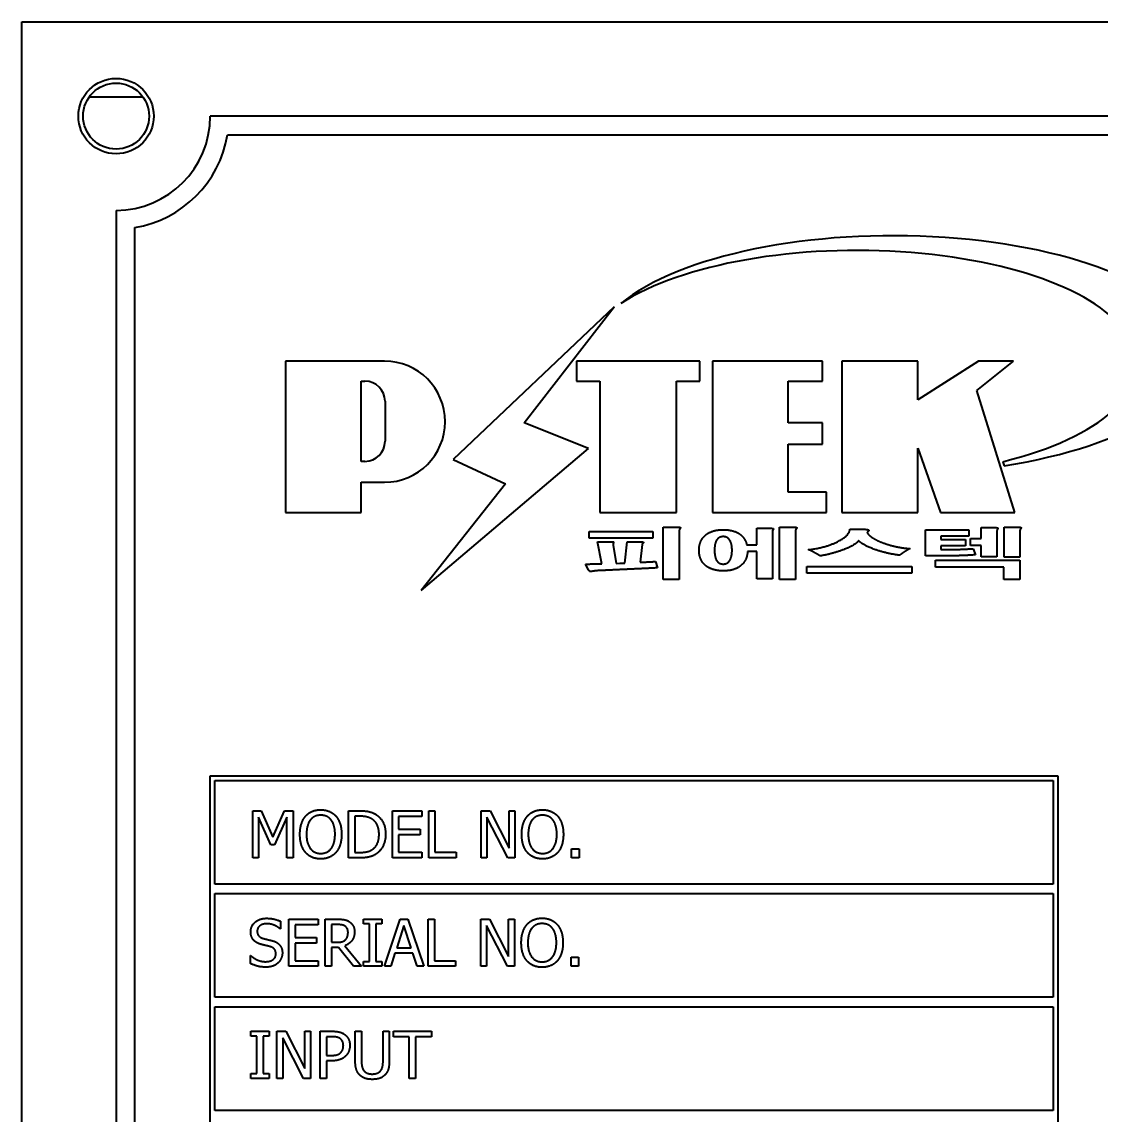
# Model space of a CAD drawing. Header units: millimetres. Extents: x 0 to 4205, y 0 to 2970.
# Drawn here: x 1774.2 to 1831.5, y 838.8 to 896.8 of the extents above; entities that cross this region are included whole.
import ezdxf

# ---------------------------------------------------------------- set-up
doc = ezdxf.new("R2010")
doc.units = ezdxf.units.MM
doc.header["$LTSCALE"] = 5
doc.layers.add('가시적인 것(ISO)', color=3, linetype='Continuous', lineweight=40)

msp = doc.modelspace()

# ---------------------------------------------------------------- linework, layer by layer
at = {"layer": '가시적인 것(ISO)'}
for p, q in [((1774.2036, 896.8175), (1934.2036, 896.8175)), ((1774.2036, 776.8175), (1774.2036, 896.8175)), ((1780.6398, 892.8175), (1777.7675, 892.8175)), ((1924.2036, 891.8175), (1784.2036, 891.8175)), ((1785.1197, 890.8175), (1923.2875, 890.8175)), ((1779.2036, 886.8175), (1779.2036, 786.8175)), ((1780.2036, 787.7335), (1780.2036, 885.9014)), ((1805.6402, 881.6977), (1797.1031, 873.5964)), ((1800.8707, 875.539), (1805.6402, 881.6977)), ((1788.2036, 878.8175), (1788.2036, 870.7953)), ((1793.4559, 878.8175), (1788.2036, 878.8175)), ((1803.6426, 878.8175), (1803.6426, 877.7543)), ((1810.1957, 878.8175), (1803.6426, 878.8175)), ((1810.1957, 877.7543), (1810.1957, 878.8175)), ((1810.8723, 878.8175), (1810.8723, 870.7953)), ((1816.7005, 878.8175), (1810.8723, 878.8175)), ((1816.7005, 877.7543), (1816.7005, 878.8175)), ((1817.7312, 878.8175), (1817.7312, 870.7953)), ((1821.7653, 878.8175), (1817.7312, 878.8175)), ((1821.7653, 876.7592), (1821.7653, 878.8175)), ((1824.9901, 878.8175), (1821.7653, 876.7592)), ((1824.8992, 877.2631), (1826.8355, 878.8175)), ((1826.8355, 878.8175), (1824.9901, 878.8175)), ((1792.2147, 873.5015), (1792.2147, 877.7543)), ((1792.2147, 877.7543), (1792.4177, 877.7543)), ((1803.6426, 877.7543), (1804.8798, 877.7543)), ((1804.8798, 877.7543), (1804.8798, 870.7953)), ((1808.9585, 877.7543), (1810.1957, 877.7543)), ((1808.9585, 870.7953), (1808.9585, 877.7543)), ((1814.8825, 877.7543), (1816.7005, 877.7543)), ((1814.8825, 875.5483), (1814.8825, 877.7543)), ((1826.9132, 870.7953), (1824.8992, 877.2631)), ((1793.4809, 876.6911), (1793.4809, 874.5647)), ((1804.2819, 874.1839), (1800.8707, 875.539)), ((1816.7005, 875.5483), (1814.8825, 875.5483)), ((1816.7005, 874.4193), (1816.7005, 875.5483)), ((1795.3971, 866.6421), (1804.2819, 874.1839)), ((1814.8825, 874.4193), (1816.7005, 874.4193)), ((1814.8825, 871.8584), (1814.8825, 874.4193)), ((1821.7653, 874.2043), (1822.9714, 870.7953)), ((1821.7653, 870.7953), (1821.7653, 874.2043)), ((1792.4177, 873.5015), (1792.2147, 873.5015)), ((1797.1031, 873.5964), (1799.8841, 872.3072)), ((1826.2767, 873.4851), (1826.3433, 873.2713)), ((1792.2147, 870.7953), (1792.2147, 872.39)), ((1792.2147, 872.39), (1793.4559, 872.39)), ((1799.8841, 872.3072), (1795.3971, 866.6421)), ((1816.9131, 871.8584), (1814.8825, 871.8584)), ((1816.9131, 870.7953), (1816.9131, 871.8584)), ((1788.2036, 870.7953), (1792.2147, 870.7953)), ((1804.8798, 870.7953), (1808.9585, 870.7953)), ((1810.8723, 870.7953), (1816.9131, 870.7953)), ((1817.7312, 870.7953), (1821.7653, 870.7953)), ((1822.9714, 870.7953), (1826.9132, 870.7953)), ((1808.2378, 867.2251), (1808.2378, 870.0169)), ((1808.2378, 870.0169), (1808.7554, 870.0169)), ((1814.4263, 870.0169), (1814.9556, 870.0169)), ((1814.4263, 867.2251), (1814.4263, 870.0169)), ((1826.3382, 868.4174), (1826.3382, 870.0169)), ((1826.3382, 870.0169), (1826.8674, 870.0169)), ((1804.3234, 869.7784), (1807.7027, 869.7784)), ((1804.3234, 869.4236), (1804.3234, 869.7784)), ((1807.7027, 869.4236), (1804.3234, 869.4236)), ((1807.7027, 869.7784), (1807.7027, 869.4236)), ((1809.0986, 869.822), (1809.0986, 867.2251)), ((1813.2165, 869.0717), (1813.2165, 869.9587)), ((1813.2165, 869.9587), (1813.6935, 869.9587)), ((1814.0424, 869.7842), (1814.0424, 867.2716)), ((1815.2697, 869.8133), (1815.2697, 867.2251)), ((1818.1546, 869.9035), (1818.7711, 869.9035)), ((1822.1679, 869.8744), (1824.4711, 869.8744)), ((1822.1679, 868.4814), (1822.1679, 869.8744)), ((1822.9821, 869.537), (1822.9821, 869.3567)), ((1824.4711, 869.537), (1822.9821, 869.537)), ((1824.4711, 869.8744), (1824.4711, 869.537)), ((1825.1284, 869.9965), (1825.6111, 869.9965)), ((1825.1284, 869.4062), (1825.1284, 869.9965)), ((1825.9601, 869.7988), (1825.9601, 868.4436)), ((1827.1815, 869.8133), (1827.1815, 868.4174)), ((1804.9981, 868.0713), (1804.7596, 869.2404)), ((1804.7596, 869.2404), (1805.3063, 869.2404)), ((1805.5913, 869.0572), (1805.7542, 868.0888)), ((1806.2137, 868.1091), (1806.3358, 869.2404)), ((1806.3358, 869.2404), (1806.8418, 869.2404)), ((1807.1327, 869.0863), (1807.0221, 868.1469)), ((1812.6814, 869.0717), (1813.2165, 869.0717)), ((1822.9821, 869.3567), (1824.285, 869.3567)), ((1822.9821, 869.0194), (1822.9821, 868.8216)), ((1824.285, 869.0194), (1822.9821, 869.0194)), ((1824.285, 869.3567), (1824.285, 869.0194)), ((1824.5526, 869.4062), (1825.1284, 869.4062)), ((1824.5526, 869.0427), (1824.5526, 869.4062)), ((1825.1284, 869.0427), (1824.5526, 869.0427)), ((1824.7038, 868.8682), (1824.8317, 868.5454)), ((1825.1284, 868.4436), (1825.1284, 869.0427)), ((1813.2165, 868.714), (1812.7221, 868.714)), ((1813.2165, 867.2716), (1813.2165, 868.714)), ((1822.9065, 868.4814), (1822.1679, 868.4814)), ((1822.9821, 868.8216), (1823.3079, 868.8216)), ((1825.9601, 868.4436), (1825.1284, 868.4436)), ((1827.1815, 868.4174), (1826.3382, 868.4174)), ((1804.2768, 867.7543), (1804.1198, 868.0539)), ((1805.7542, 868.0888), (1805.9403, 868.1004)), ((1805.9403, 868.1004), (1806.2137, 868.1091)), ((1807.0221, 868.1469), (1807.2548, 868.1586)), ((1807.8364, 868.1877), (1807.9528, 867.8503)), ((1815.863, 867.5624), (1815.863, 867.9259)), ((1815.863, 867.9259), (1821.4466, 867.9259)), ((1821.4466, 867.9259), (1821.4466, 867.5624)), ((1822.6971, 867.8939), (1822.6971, 868.2575)), ((1822.6971, 868.2575), (1827.1815, 868.2575)), ((1826.3207, 867.8939), (1822.6971, 867.8939)), ((1826.3207, 867.2251), (1826.3207, 867.8939)), ((1827.1815, 868.2575), (1827.1815, 867.2251)), ((1809.0986, 867.2251), (1808.2378, 867.2251)), ((1814.0424, 867.2716), (1813.2165, 867.2716)), ((1815.2697, 867.2251), (1814.4263, 867.2251)), ((1821.4466, 867.5624), (1815.863, 867.5624)), ((1827.1815, 867.2251), (1826.3207, 867.2251)), ((1784.2036, 856.8175), (1829.2036, 856.8175)), ((1784.2036, 808.8175), (1784.2036, 856.8175)), ((1829.2036, 856.8175), (1829.2036, 808.8175)), ((1784.4536, 851.0675), (1784.4536, 856.5675)), ((1784.4536, 856.5675), (1828.9536, 856.5675)), ((1828.9536, 856.5675), (1828.9536, 851.0675)), ((1786.4569, 852.4648), (1786.4569, 854.9648)), ((1786.4569, 854.9648), (1786.9107, 854.9648)), ((1786.9107, 854.9648), (1787.5347, 853.573)), ((1787.5347, 853.573), (1788.1384, 854.9648)), ((1788.1384, 854.9648), (1788.6003, 854.9648)), ((1788.6003, 854.9648), (1788.6003, 852.4648)), ((1791.5399, 852.4648), (1791.5399, 854.9648)), ((1791.5399, 854.9648), (1792.1092, 854.9648)), ((1793.8718, 852.4648), (1793.8718, 854.9648)), ((1793.8718, 854.9648), (1795.4358, 854.9648)), ((1795.4358, 854.9648), (1795.4358, 854.669)), ((1795.8005, 852.4648), (1795.8005, 854.9648)), ((1795.8005, 854.9648), (1796.1327, 854.9648)), ((1796.1327, 854.9648), (1796.1327, 852.7606)), ((1798.5841, 852.4648), (1798.5841, 854.9648)), ((1798.5841, 854.9648), (1799.0561, 854.9648)), ((1799.0561, 854.9648), (1800.063, 852.9855)), ((1800.063, 852.9855), (1800.063, 854.9648)), ((1800.063, 854.9648), (1800.373, 854.9648)), ((1800.373, 854.9648), (1800.373, 852.4648)), ((1787.4131, 853.1536), (1786.7668, 854.6184)), ((1786.7668, 854.6184), (1786.7668, 852.4648)), ((1788.268, 854.6184), (1787.6157, 853.1536)), ((1788.268, 852.4648), (1788.268, 854.6184)), ((1791.8722, 854.6771), (1791.8722, 852.7525)), ((1792.1254, 854.6771), (1791.8722, 854.6771)), ((1795.4358, 854.669), (1794.204, 854.669)), ((1794.204, 854.669), (1794.204, 853.9842)), ((1800.0002, 852.4648), (1798.8941, 854.6204)), ((1798.8941, 854.6204), (1798.8941, 852.4648)), ((1794.204, 853.9842), (1795.3527, 853.9842)), ((1795.3527, 853.9842), (1795.3527, 853.6885)), ((1794.204, 853.6885), (1794.204, 852.7606)), ((1795.3527, 853.6885), (1794.204, 853.6885)), ((1787.6157, 853.1536), (1787.4131, 853.1536)), ((1791.8722, 852.7525), (1792.1254, 852.7525)), ((1794.204, 852.7606), (1795.4358, 852.7606)), ((1795.4358, 852.7606), (1795.4358, 852.4648)), ((1796.1327, 852.7606), (1797.249, 852.7606)), ((1797.249, 852.7606), (1797.249, 852.4648)), ((1803.3774, 852.4648), (1803.3774, 852.9429)), ((1803.3774, 852.9429), (1803.7786, 852.9429)), ((1803.7786, 852.9429), (1803.7786, 852.4648)), ((1786.7668, 852.4648), (1786.4569, 852.4648)), ((1788.6003, 852.4648), (1788.268, 852.4648)), ((1792.1153, 852.4648), (1791.5399, 852.4648)), ((1795.4358, 852.4648), (1793.8718, 852.4648)), ((1797.249, 852.4648), (1795.8005, 852.4648)), ((1798.8941, 852.4648), (1798.5841, 852.4648)), ((1800.373, 852.4648), (1800.0002, 852.4648)), ((1803.7786, 852.4648), (1803.3774, 852.4648)), ((1828.9536, 851.0675), (1784.4536, 851.0675)), ((1784.4536, 845.0675), (1784.4536, 850.5675)), ((1784.4536, 850.5675), (1828.9536, 850.5675)), ((1828.9536, 850.5675), (1828.9536, 845.0675)), ((1788.3714, 846.7148), (1788.3714, 849.2148)), ((1788.3714, 849.2148), (1789.9354, 849.2148)), ((1789.9354, 849.2148), (1789.9354, 848.919)), ((1790.3, 849.2148), (1790.9443, 849.2148)), ((1790.3, 846.7148), (1790.3, 849.2148)), ((1792.3361, 848.9595), (1792.3361, 849.2148)), ((1792.3361, 849.2148), (1793.3045, 849.2148)), ((1793.3045, 849.2148), (1793.3045, 848.9595)), ((1793.4463, 846.7148), (1794.2891, 849.2148)), ((1794.2891, 849.2148), (1794.6983, 849.2148)), ((1794.6983, 849.2148), (1795.5411, 846.7148)), ((1795.7782, 846.7148), (1795.7782, 849.2148)), ((1795.7782, 849.2148), (1796.1104, 849.2148)), ((1796.1104, 849.2148), (1796.1104, 847.0106)), ((1798.5618, 846.7148), (1798.5618, 849.2148)), ((1798.5618, 849.2148), (1799.0338, 849.2148)), ((1799.0338, 849.2148), (1800.0407, 847.2355)), ((1800.0407, 847.2355), (1800.0407, 849.2148)), ((1800.0407, 849.2148), (1800.3507, 849.2148)), ((1800.3507, 849.2148), (1800.3507, 846.7148)), ((1787.9358, 848.7002), (1787.9115, 848.7002)), ((1787.9358, 849.0973), (1787.9358, 848.7002)), ((1789.9354, 848.919), (1788.7036, 848.919)), ((1788.7036, 848.919), (1788.7036, 848.2342)), ((1790.9625, 848.9271), (1790.6323, 848.9271)), ((1790.6323, 848.9271), (1790.6323, 847.9871)), ((1792.6542, 848.9595), (1792.3361, 848.9595)), ((1792.6542, 846.9701), (1792.6542, 848.9595)), ((1793.3045, 848.9595), (1792.9864, 848.9595)), ((1792.9864, 848.9595), (1792.9864, 846.9701)), ((1794.4856, 848.8744), (1794.1007, 847.6974)), ((1794.8726, 847.6974), (1794.4856, 848.8744)), ((1799.9779, 846.7148), (1798.8718, 848.8704)), ((1798.8718, 848.8704), (1798.8718, 846.7148)), ((1788.7036, 848.2342), (1789.8523, 848.2342)), ((1789.8523, 848.2342), (1789.8523, 847.9385)), ((1790.6323, 847.9871), (1790.924, 847.9871)), ((1788.7036, 847.9385), (1788.7036, 847.0106)), ((1789.8523, 847.9385), (1788.7036, 847.9385)), ((1791.0132, 847.7095), (1790.6323, 847.7095)), ((1790.6323, 847.7095), (1790.6323, 846.7148)), ((1791.8033, 846.7148), (1791.0132, 847.7095)), ((1791.3454, 847.8027), (1792.2348, 846.7148)), ((1794.0095, 847.4137), (1793.7826, 846.7148)), ((1794.9637, 847.4137), (1794.0095, 847.4137)), ((1794.1007, 847.6974), (1794.8726, 847.6974)), ((1795.1906, 846.7148), (1794.9637, 847.4137)), ((1786.3333, 846.8647), (1786.3333, 847.2821)), ((1786.3333, 847.2821), (1786.3576, 847.2821)), ((1788.7036, 847.0106), (1789.9354, 847.0106)), ((1789.9354, 847.0106), (1789.9354, 846.7148)), ((1792.3361, 846.7148), (1792.3361, 846.9701)), ((1792.3361, 846.9701), (1792.6542, 846.9701)), ((1792.9864, 846.9701), (1793.3045, 846.9701)), ((1793.3045, 846.9701), (1793.3045, 846.7148)), ((1796.1104, 847.0106), (1797.2267, 847.0106)), ((1797.2267, 847.0106), (1797.2267, 846.7148)), ((1803.3552, 846.7148), (1803.3552, 847.1929)), ((1803.3552, 847.1929), (1803.7563, 847.1929)), ((1803.7563, 847.1929), (1803.7563, 846.7148)), ((1789.9354, 846.7148), (1788.3714, 846.7148)), ((1790.6323, 846.7148), (1790.3, 846.7148)), ((1792.2348, 846.7148), (1791.8033, 846.7148)), ((1793.3045, 846.7148), (1792.3361, 846.7148)), ((1793.7826, 846.7148), (1793.4463, 846.7148)), ((1795.5411, 846.7148), (1795.1906, 846.7148)), ((1797.2267, 846.7148), (1795.7782, 846.7148)), ((1798.8718, 846.7148), (1798.5618, 846.7148)), ((1800.3507, 846.7148), (1799.9779, 846.7148)), ((1803.7563, 846.7148), (1803.3552, 846.7148)), ((1828.9536, 845.0675), (1784.4536, 845.0675)), ((1784.4536, 839.0675), (1784.4536, 844.5675)), ((1784.4536, 844.5675), (1828.9536, 844.5675)), ((1828.9536, 844.5675), (1828.9536, 839.0675)), ((1786.3596, 843.0122), (1786.3596, 843.2675)), ((1786.3596, 843.2675), (1787.328, 843.2675)), ((1786.6777, 843.0122), (1786.3596, 843.0122)), ((1786.6777, 841.0227), (1786.6777, 843.0122)), ((1787.328, 843.0122), (1787.0099, 843.0122)), ((1787.0099, 843.0122), (1787.0099, 841.0227)), ((1787.328, 843.2675), (1787.328, 843.0122)), ((1787.7393, 840.7675), (1787.7393, 843.2675)), ((1787.7393, 843.2675), (1788.2113, 843.2675)), ((1789.1554, 840.7675), (1788.0492, 842.9231)), ((1788.0492, 842.9231), (1788.0492, 840.7675)), ((1788.2113, 843.2675), (1789.2182, 841.2881)), ((1789.2182, 841.2881), (1789.2182, 843.2675)), ((1789.2182, 843.2675), (1789.5282, 843.2675)), ((1789.5282, 843.2675), (1789.5282, 840.7675)), ((1790.0347, 840.7675), (1790.0347, 843.2675)), ((1790.0347, 843.2675), (1790.6627, 843.2675)), ((1790.6424, 842.9798), (1790.3669, 842.9798)), ((1790.3669, 842.9798), (1790.3669, 841.983)), ((1791.9005, 841.7075), (1791.9005, 843.2675)), ((1791.9005, 843.2675), (1792.2328, 843.2675)), ((1792.2328, 843.2675), (1792.2328, 841.7075)), ((1793.3774, 841.6994), (1793.3774, 843.2675)), ((1793.3774, 843.2675), (1793.7097, 843.2675)), ((1793.7097, 843.2675), (1793.7097, 841.7075)), ((1793.9305, 842.9717), (1793.9305, 843.2675)), ((1793.9305, 843.2675), (1795.9402, 843.2675)), ((1794.7693, 842.9717), (1793.9305, 842.9717)), ((1794.7693, 840.7675), (1794.7693, 842.9717)), ((1795.1015, 842.9717), (1795.1015, 840.7675)), ((1795.9402, 842.9717), (1795.1015, 842.9717)), ((1795.9402, 843.2675), (1795.9402, 842.9717)), ((1790.3669, 841.983), (1790.5938, 841.983)), ((1790.6485, 841.6994), (1790.3669, 841.6994)), ((1790.3669, 841.6994), (1790.3669, 840.7675)), ((1786.3596, 840.7675), (1786.3596, 841.0227)), ((1786.3596, 841.0227), (1786.6777, 841.0227)), ((1787.0099, 841.0227), (1787.328, 841.0227)), ((1787.328, 841.0227), (1787.328, 840.7675)), ((1787.328, 840.7675), (1786.3596, 840.7675)), ((1788.0492, 840.7675), (1787.7393, 840.7675)), ((1789.5282, 840.7675), (1789.1554, 840.7675)), ((1790.3669, 840.7675), (1790.0347, 840.7675)), ((1795.1015, 840.7675), (1794.7693, 840.7675)), ((1828.9536, 839.0675), (1784.4536, 839.0675))]:
    msp.add_line(p, q, dxfattribs=at)
for radius in [2, 1.75]:
    msp.add_circle((1779.2036, 891.8175), radius, dxfattribs=at)
for centre, radius, start, end in [((1779.2036, 891.8175), 5, 270, 0), ((1779.2036, 891.8175), 6, 279.594068, 350.405932), ((1793.4559, 875.6037), 3.2137, 270, 90), ((1792.4177, 876.6911), 1.0632, 0, 90), ((1792.4177, 874.5647), 1.0632, 270, 0)]:
    msp.add_arc(centre, radius, start, end, dxfattribs=at)
for centre, major_axis, ratio, start_param, end_param in [((1820.4644, 879.1518), (-16.032, 0), 0.3942601, 1.9462528, 5.8376072), ((1818.5583, 878.6497), (14.8527, 0), 0.4069905, 5.2588489, 8.8617991)]:
    msp.add_ellipse(centre, major_axis=major_axis, ratio=ratio, start_param=start_param, end_param=end_param, dxfattribs=at)
for points in [[(1808.7554, 870.0169), (1809.0753, 870.0169), (1809.1393, 870.0024)], [(1809.1393, 870.0024), (1809.1858, 869.9907), (1809.1451, 869.9413)], [(1814.9556, 870.0169), (1815.2522, 870.0169), (1815.3162, 869.9994)], [(1826.8674, 870.0169), (1827.1641, 870.0169), (1827.2281, 869.9994)], [(1809.116, 869.8918), (1809.0986, 869.8569), (1809.0986, 869.822)], [(1809.1451, 869.9413), (1809.1218, 869.9093), (1809.116, 869.8918)], [(1810.1513, 868.7897), (1810.1513, 869.2811), (1810.4712, 869.5719)], [(1810.4712, 869.5719), (1810.8144, 869.8744), (1811.4426, 869.8744)], [(1811.4367, 869.508), (1811.2099, 869.508), (1811.0878, 869.3277)], [(1811.7741, 869.3277), (1811.6578, 869.508), (1811.4367, 869.508)], [(1811.4426, 869.8744), (1811.966, 869.8744), (1812.2917, 869.6563)], [(1812.2917, 869.6563), (1812.6, 869.444), (1812.6814, 869.0717)], [(1813.6935, 869.9587), (1814.0017, 869.9587), (1814.0715, 869.9384)], [(1814.0541, 869.8337), (1814.0424, 869.8075), (1814.0424, 869.7842)], [(1814.0773, 869.8715), (1814.0599, 869.8453), (1814.0541, 869.8337)], [(1814.0715, 869.9384), (1814.1181, 869.9238), (1814.0773, 869.8715)], [(1815.2813, 869.8773), (1815.2697, 869.8453), (1815.2697, 869.8133)], [(1815.3162, 869.9297), (1815.293, 869.8977), (1815.2813, 869.8773)], [(1815.3162, 869.9994), (1815.3569, 869.9849), (1815.3162, 869.9297)], [(1817.4973, 869.2404), (1818.1546, 869.569), (1818.1546, 869.9035)], [(1818.7711, 869.9035), (1819.0619, 869.9035), (1819.1317, 869.8686)], [(1819.1317, 869.8686), (1819.2015, 869.8337), (1819.0794, 869.7435)], [(1819.0794, 869.7435), (1819.0794, 869.665), (1819.2364, 869.54)], [(1819.2364, 869.54), (1819.4051, 869.4033), (1819.6901, 869.2724)], [(1825.6111, 869.9965), (1825.9194, 869.9965), (1825.9834, 869.9762)], [(1825.9717, 869.8599), (1825.9601, 869.8279), (1825.9601, 869.7988)], [(1825.995, 869.9064), (1825.9776, 869.8744), (1825.9717, 869.8599)], [(1825.9834, 869.9762), (1826.0357, 869.9616), (1825.995, 869.9064)], [(1827.1932, 869.8773), (1827.1815, 869.8453), (1827.1815, 869.8133)], [(1827.2281, 869.9297), (1827.2048, 869.8977), (1827.1932, 869.8773)], [(1827.2281, 869.9994), (1827.2688, 869.9849), (1827.2281, 869.9297)], [(1805.3063, 869.2404), (1805.5448, 869.2404), (1805.5971, 869.2259)], [(1805.5855, 869.1212), (1805.5797, 869.0892), (1805.5913, 869.0572)], [(1805.6088, 869.1706), (1805.5913, 869.1386), (1805.5855, 869.1212)], [(1805.5971, 869.2259), (1805.632, 869.2142), (1805.6088, 869.1706)], [(1806.8418, 869.2404), (1807.121, 869.2404), (1807.1792, 869.2201)], [(1807.1443, 869.127), (1807.1327, 869.1066), (1807.1327, 869.0863)], [(1807.1734, 869.1619), (1807.1559, 869.1386), (1807.1443, 869.127)], [(1807.1792, 869.2201), (1807.2199, 869.2084), (1807.1734, 869.1619)], [(1811.0878, 869.3277), (1810.9714, 869.1444), (1810.9714, 868.7897)], [(1811.902, 868.7897), (1811.902, 869.1444), (1811.7741, 869.3277)], [(1815.9502, 868.8187), (1816.8343, 868.9089), (1817.4973, 869.2404)], [(1818.6199, 869.2899), (1818.4512, 869.0601), (1817.8172, 868.8158)], [(1819.4691, 868.8304), (1818.8293, 869.0601), (1818.6199, 869.2899)], [(1819.6901, 869.2724), (1820.0158, 869.127), (1820.4055, 869.0252)], [(1820.4055, 869.0252), (1820.8592, 868.9118), (1821.3536, 868.8711)], [(1821.3536, 868.8711), (1821.2256, 868.81), (1821.0686, 868.7082)], [(1823.9826, 868.8333), (1824.3373, 868.8449), (1824.7038, 868.8682)], [(1810.4712, 867.9957), (1810.1513, 868.2836), (1810.1513, 868.7897)], [(1810.9714, 868.7897), (1810.9714, 868.4232), (1811.0878, 868.2371)], [(1811.7741, 868.2371), (1811.902, 868.4261), (1811.902, 868.7897)], [(1812.7221, 868.714), (1812.6931, 868.24), (1812.3732, 867.9725)], [(1816.2817, 868.6559), (1816.1189, 868.746), (1815.9502, 868.8187)], [(1816.5726, 868.4843), (1816.4446, 868.5686), (1816.2817, 868.6559)], [(1817.8172, 868.8158), (1817.2065, 868.5832), (1816.5726, 868.4843)], [(1820.7952, 868.5192), (1820.1147, 868.6035), (1819.4691, 868.8304)], [(1821.0686, 868.7082), (1820.929, 868.6181), (1820.7952, 868.5192)], [(1823.8604, 868.4959), (1823.4242, 868.4814), (1822.9065, 868.4814)], [(1823.3079, 868.8216), (1823.6627, 868.8216), (1823.9826, 868.8333)], [(1824.8317, 868.5454), (1824.4246, 868.5105), (1823.8604, 868.4959)], [(1804.1198, 868.0539), (1804.3001, 868.0539), (1804.5502, 868.0597)], [(1804.3583, 867.6642), (1804.3234, 867.6758), (1804.2768, 867.7543)], [(1804.6549, 867.6933), (1804.5909, 867.6845), (1804.4979, 867.67)], [(1804.5502, 868.0597), (1804.7189, 868.0655), (1804.9981, 868.0713)], [(1804.8992, 867.7078), (1804.7712, 867.7049), (1804.6549, 867.6933)], [(1806.3126, 867.7718), (1805.4983, 867.734), (1804.8992, 867.7078)], [(1807.9528, 867.8503), (1807.0919, 867.8067), (1806.3126, 867.7718)], [(1807.2548, 868.1586), (1807.47, 868.1673), (1807.5689, 868.1731)], [(1807.5689, 868.1731), (1807.7376, 868.1818), (1807.8364, 868.1877)], [(1811.4426, 867.6904), (1810.8144, 867.6904), (1810.4712, 867.9957)], [(1811.0878, 868.2371), (1811.2099, 868.0539), (1811.4367, 868.0539)], [(1811.4367, 868.0539), (1811.6578, 868.0539), (1811.7741, 868.2371)], [(1812.3732, 867.9725), (1812.0358, 867.6904), (1811.4426, 867.6904)], [(1804.4979, 867.67), (1804.3932, 867.6526), (1804.3583, 867.6642)], [(1789.2648, 854.6791), (1789.4107, 854.8453), (1789.8179, 855.0175), (1790.0691, 855.0175)], [(1790.0691, 855.0175), (1790.3244, 855.0175), (1790.7336, 854.8392), (1790.8754, 854.6791)], [(1792.1092, 854.9648), (1792.4617, 854.9648), (1792.8629, 854.8594), (1793.0047, 854.7663)], [(1801.0375, 854.6791), (1801.1834, 854.8453), (1801.5906, 855.0175), (1801.8418, 855.0175)], [(1801.8418, 855.0175), (1802.0971, 855.0175), (1802.5063, 854.8392), (1802.6481, 854.6791)], [(1788.965, 853.7148), (1788.965, 854.0288), (1789.121, 854.5069), (1789.2648, 854.6791)], [(1789.516, 854.4705), (1789.4167, 854.3428), (1789.3114, 853.9579), (1789.3114, 853.7148)], [(1790.0711, 854.7298), (1789.8908, 854.7298), (1789.6193, 854.6042), (1789.516, 854.4705)], [(1790.6242, 854.4705), (1790.5249, 854.6001), (1790.2453, 854.7298), (1790.0711, 854.7298)], [(1790.8288, 853.7148), (1790.8288, 853.962), (1790.7214, 854.3449), (1790.6242, 854.4705)], [(1790.8754, 854.6791), (1791.0172, 854.513), (1791.1753, 854.0268), (1791.1753, 853.7148)], [(1792.7859, 854.5272), (1792.6522, 854.6062), (1792.3503, 854.6771), (1792.1254, 854.6771)], [(1793.1647, 853.7168), (1793.1647, 854.0045), (1792.9743, 854.4117), (1792.7859, 854.5272)], [(1793.0047, 854.7663), (1793.2458, 854.6062), (1793.5112, 854.0774), (1793.5112, 853.7128)], [(1800.7376, 853.7148), (1800.7376, 854.0288), (1800.8936, 854.5069), (1801.0375, 854.6791)], [(1801.2887, 854.4705), (1801.1894, 854.3428), (1801.0841, 853.9579), (1801.0841, 853.7148)], [(1801.8438, 854.7298), (1801.6635, 854.7298), (1801.392, 854.6042), (1801.2887, 854.4705)], [(1802.3969, 854.4705), (1802.2976, 854.6001), (1802.018, 854.7298), (1801.8438, 854.7298)], [(1802.6015, 853.7148), (1802.6015, 853.962), (1802.4941, 854.3449), (1802.3969, 854.4705)], [(1802.6481, 854.6791), (1802.7899, 854.513), (1802.9479, 854.0268), (1802.9479, 853.7148)], [(1789.2628, 852.7525), (1789.1189, 852.9186), (1788.965, 853.4069), (1788.965, 853.7148)], [(1789.3114, 853.7148), (1789.3114, 853.2225), (1789.7247, 852.6998), (1790.0711, 852.6998)], [(1790.0711, 852.6998), (1790.4176, 852.6998), (1790.8288, 853.2225), (1790.8288, 853.7148)], [(1791.1753, 853.7148), (1791.1753, 853.4109), (1791.0213, 852.9186), (1790.8754, 852.7525)], [(1792.8163, 852.9186), (1792.9905, 853.0361), (1793.1647, 853.4251), (1793.1647, 853.7168)], [(1793.5112, 853.7128), (1793.5112, 853.3704), (1793.2336, 852.8193), (1793.0006, 852.6654)], [(1801.0355, 852.7525), (1800.8916, 852.9186), (1800.7376, 853.4069), (1800.7376, 853.7148)], [(1801.0841, 853.7148), (1801.0841, 853.2225), (1801.4974, 852.6998), (1801.8438, 852.6998)], [(1801.8438, 852.6998), (1802.1902, 852.6998), (1802.6015, 853.2225), (1802.6015, 853.7148)], [(1802.9479, 853.7148), (1802.9479, 853.4109), (1802.794, 852.9186), (1802.6481, 852.7525)], [(1790.0691, 852.4121), (1789.8159, 852.4121), (1789.4107, 852.5843), (1789.2628, 852.7525)], [(1790.8754, 852.7525), (1790.7214, 852.5782), (1790.3142, 852.4121), (1790.0691, 852.4121)], [(1793.0006, 852.6654), (1792.8102, 852.5458), (1792.4192, 852.4648), (1792.1153, 852.4648)], [(1792.1254, 852.7525), (1792.3462, 852.7525), (1792.6805, 852.8234), (1792.8163, 852.9186)], [(1801.8418, 852.4121), (1801.5885, 852.4121), (1801.1834, 852.5843), (1801.0355, 852.7525)], [(1802.6481, 852.7525), (1802.4941, 852.5782), (1802.0869, 852.4121), (1801.8418, 852.4121)], [(1786.3515, 848.5442), (1786.3515, 848.8481), (1786.8256, 849.2594), (1787.1923, 849.2594)], [(1787.1923, 849.2594), (1787.403, 849.2594), (1787.7757, 849.1763), (1787.9358, 849.0973)], [(1790.9443, 849.2148), (1791.159, 849.2148), (1791.4488, 849.1682), (1791.5804, 849.0831)], [(1801.0152, 848.9291), (1801.1611, 849.0953), (1801.5683, 849.2675), (1801.8195, 849.2675)], [(1801.8195, 849.2675), (1802.0748, 849.2675), (1802.484, 849.0892), (1802.6258, 848.9291)], [(1786.5136, 848.0924), (1786.4366, 848.1755), (1786.3515, 848.3983), (1786.3515, 848.5442)], [(1787.2146, 848.9717), (1786.9836, 848.9717), (1786.6979, 848.7549), (1786.6979, 848.5786)], [(1786.6979, 848.5786), (1786.6979, 848.4206), (1786.8661, 848.2322), (1787.0241, 848.1897)], [(1787.9115, 848.7002), (1787.7919, 848.8096), (1787.4192, 848.9717), (1787.2146, 848.9717)], [(1791.3596, 848.842), (1791.2887, 848.8886), (1791.1003, 848.9271), (1790.9625, 848.9271)], [(1791.5176, 848.5098), (1791.5176, 848.6192), (1791.4406, 848.7873), (1791.3596, 848.842)], [(1791.5804, 849.0831), (1791.7121, 848.998), (1791.8641, 848.7326), (1791.8641, 848.5361)], [(1800.7154, 847.9648), (1800.7154, 848.2788), (1800.8714, 848.7569), (1801.0152, 848.9291)], [(1801.2664, 848.7205), (1801.1671, 848.5928), (1801.0618, 848.2079), (1801.0618, 847.9648)], [(1801.8215, 848.9798), (1801.6412, 848.9798), (1801.3697, 848.8542), (1801.2664, 848.7205)], [(1802.3746, 848.7205), (1802.2753, 848.8501), (1801.9958, 848.9798), (1801.8215, 848.9798)], [(1802.5792, 847.9648), (1802.5792, 848.212), (1802.4718, 848.5949), (1802.3746, 848.7205)], [(1802.6258, 848.9291), (1802.7676, 848.763), (1802.9257, 848.2768), (1802.9257, 847.9648)], [(1786.9269, 847.8716), (1786.7972, 847.906), (1786.5926, 848.0094), (1786.5136, 848.0924)], [(1787.0241, 848.1897), (1787.1295, 848.1613), (1787.4354, 848.0884), (1787.5367, 848.058)], [(1787.5367, 848.058), (1787.794, 847.979), (1788.033, 847.6609), (1788.033, 847.4279)], [(1790.924, 847.9871), (1791.0679, 847.9871), (1791.2968, 848.0377), (1791.3758, 848.1167)], [(1791.8641, 848.5361), (1791.8641, 848.2626), (1791.5845, 847.8919), (1791.3454, 847.8027)], [(1791.3758, 848.1167), (1791.4488, 848.1856), (1791.5176, 848.3801), (1791.5176, 848.5098)], [(1801.0132, 847.0025), (1800.8693, 847.1686), (1800.7154, 847.6569), (1800.7154, 847.9648)], [(1801.0618, 847.9648), (1801.0618, 847.4725), (1801.4751, 846.9498), (1801.8215, 846.9498)], [(1801.8215, 846.9498), (1802.168, 846.9498), (1802.5792, 847.4725), (1802.5792, 847.9648)], [(1802.9257, 847.9648), (1802.9257, 847.6609), (1802.7717, 847.1686), (1802.6258, 847.0025)], [(1787.3787, 847.7581), (1787.2632, 847.7906), (1787.0707, 847.8351), (1786.9269, 847.8716)], [(1787.6866, 847.3752), (1787.6866, 847.5252), (1787.5387, 847.7116), (1787.3787, 847.7581)], [(1788.033, 847.4279), (1788.033, 847.28), (1787.9135, 846.9964), (1787.8061, 846.8971)], [(1787.1538, 846.6702), (1786.8823, 846.6702), (1786.5014, 846.7837), (1786.3333, 846.8647)], [(1786.3576, 847.2821), (1786.5217, 847.1281), (1786.937, 846.9579), (1787.1295, 846.9579)], [(1787.1295, 846.9579), (1787.405, 846.9579), (1787.6866, 847.1868), (1787.6866, 847.3752)], [(1787.8061, 846.8971), (1787.6866, 846.7877), (1787.3827, 846.6702), (1787.1538, 846.6702)], [(1801.8195, 846.6621), (1801.5663, 846.6621), (1801.1611, 846.8343), (1801.0132, 847.0025)], [(1802.6258, 847.0025), (1802.4718, 846.8282), (1802.0646, 846.6621), (1801.8195, 846.6621)], [(1791.0881, 842.8846), (1791.0091, 842.9372), (1790.7984, 842.9798), (1790.6424, 842.9798)], [(1790.6627, 843.2675), (1790.8855, 843.2675), (1791.1975, 843.1945), (1791.3171, 843.1115)], [(1791.2684, 842.5037), (1791.2684, 842.6333), (1791.1793, 842.8238), (1791.0881, 842.8846)], [(1791.3171, 843.1115), (1791.4569, 843.0163), (1791.6149, 842.7225), (1791.6149, 842.5138)], [(1791.1266, 842.1329), (1791.2016, 842.2079), (1791.2684, 842.3842), (1791.2684, 842.5037)], [(1791.6149, 842.5138), (1791.6149, 842.3517), (1791.4994, 842.06), (1791.3961, 841.9587)], [(1790.5938, 841.983), (1790.7964, 841.983), (1791.0456, 842.0479), (1791.1266, 842.1329)], [(1791.3961, 841.9587), (1791.2664, 841.8311), (1790.9159, 841.6994), (1790.6485, 841.6994)], [(1792.1396, 840.9457), (1792.0079, 841.0754), (1791.9005, 841.4401), (1791.9005, 841.7075)], [(1792.2328, 841.7075), (1792.2328, 841.5333), (1792.2774, 841.2983), (1792.3402, 841.203)], [(1793.2701, 841.203), (1793.3329, 841.2983), (1793.3774, 841.5312), (1793.3774, 841.6994)], [(1793.7097, 841.7075), (1793.7097, 841.4462), (1793.6043, 841.0734), (1793.4706, 840.9457)], [(1792.3402, 841.203), (1792.407, 841.1017), (1792.638, 840.9984), (1792.8041, 840.9984)], [(1792.8041, 840.9984), (1792.9601, 840.9984), (1793.2032, 841.1017), (1793.2701, 841.203)], [(1792.8041, 840.7148), (1792.5833, 840.7148), (1792.2551, 840.8303), (1792.1396, 840.9457)], [(1793.4706, 840.9457), (1793.3511, 840.8282), (1793.0351, 840.7148), (1792.8041, 840.7148)]]:
    msp.add_open_spline(points, degree=2, dxfattribs=at)

doc.saveas('drawing.dxf')
